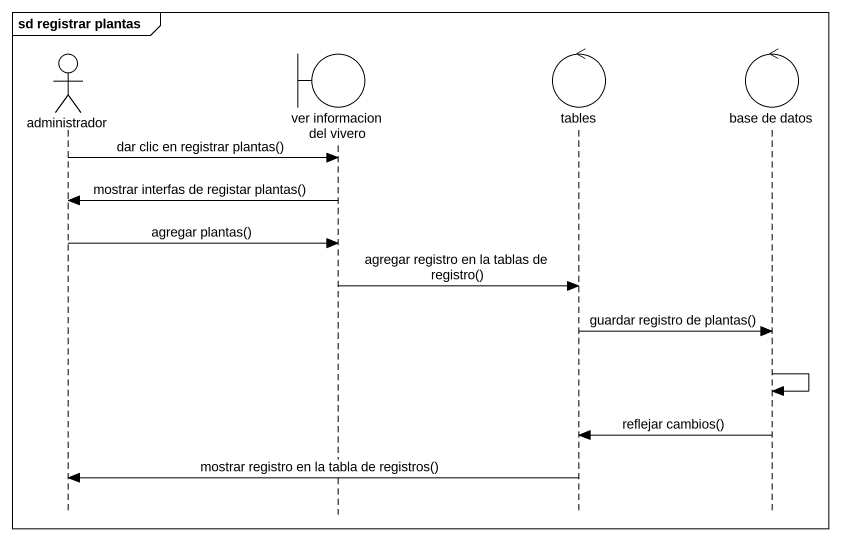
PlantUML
@startuml
mainframe sd registrar plantas
hide footbox
actor administrador
boundary "ver informacion del vivero" as ver_informacion_del_vivero
control tables
control "base de datos" as base_de_datos

administrador -> ver_informacion_del_vivero : dar clic en registrar plantas()
ver_informacion_del_vivero -> administrador : mostrar interfas de registar plantas()
administrador -> ver_informacion_del_vivero : agregar plantas()
ver_informacion_del_vivero -> tables : agregar registro en la tablas de registro()
tables -> base_de_datos : guardar registro de plantas()
base_de_datos -> base_de_datos
base_de_datos -> tables : reflejar cambios()
tables -> administrador : mostrar registro en la tabla de registros()
@enduml
